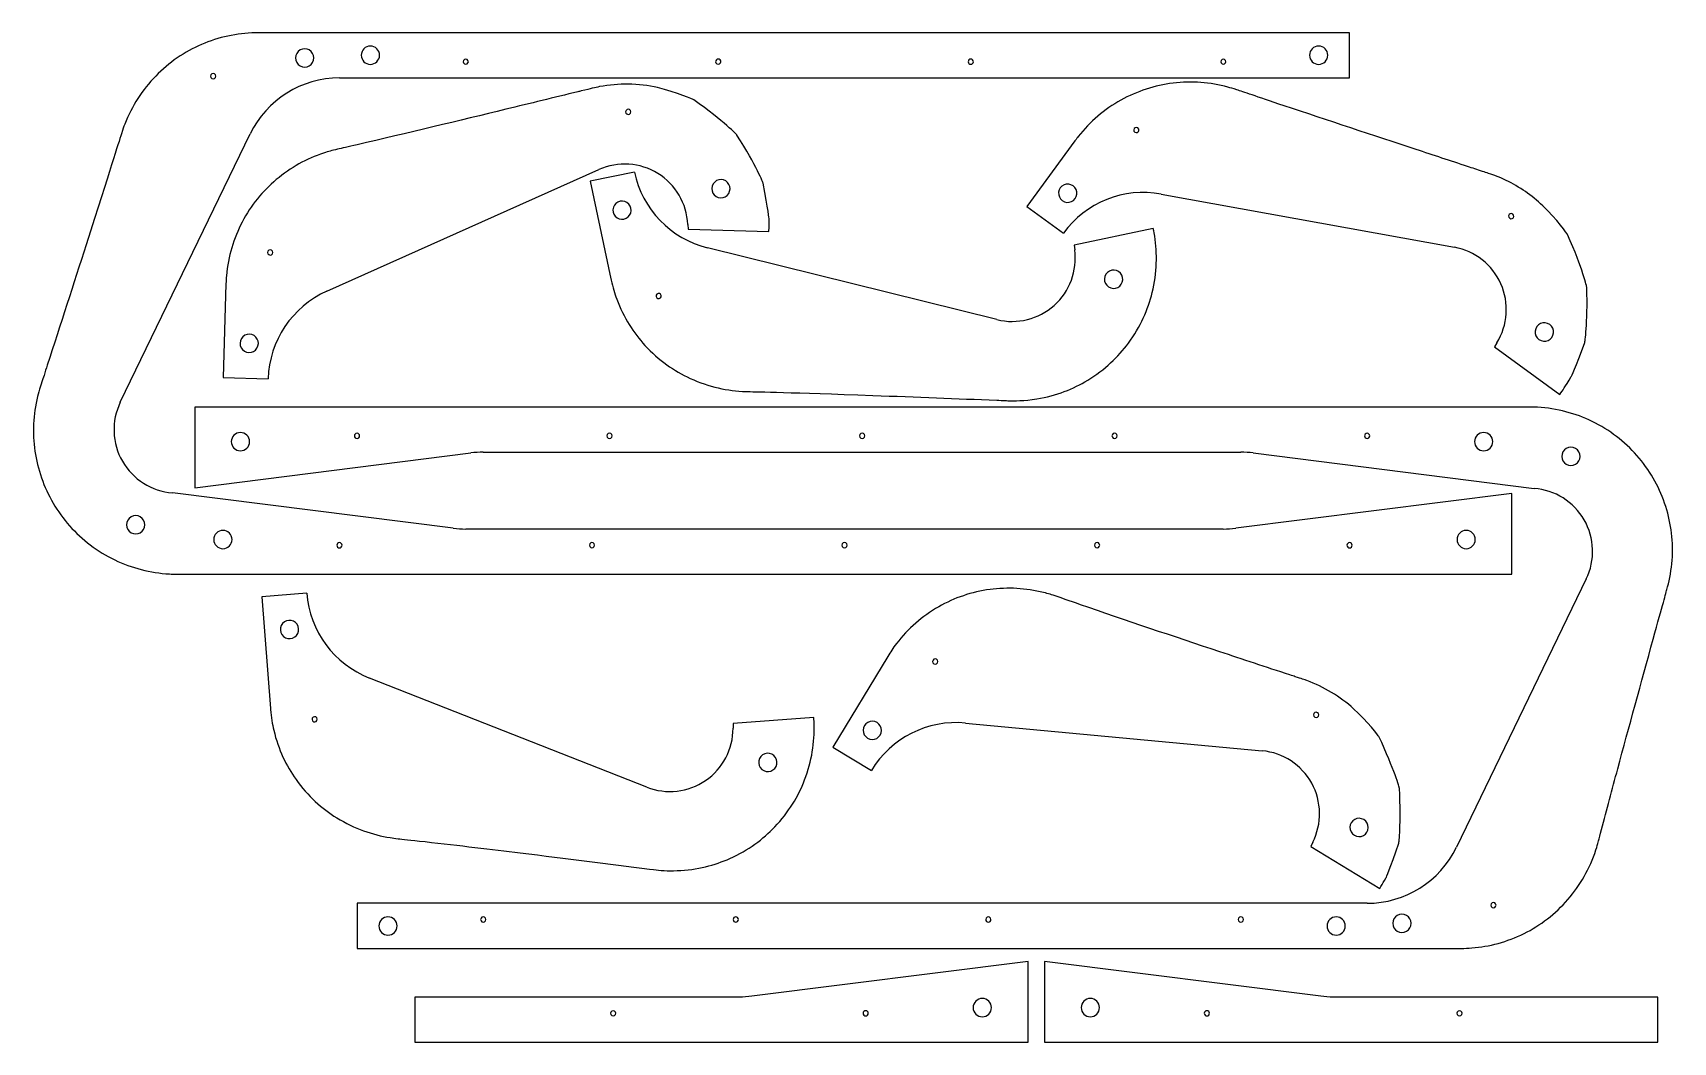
# Model space of a CAD drawing. Header units: millimetres. Extents: x 0.2 to 36, y 1.6 to 23.6.
import ezdxf

# ---------------------------------------------------------------- set-up
doc = ezdxf.new("R2010")
doc.units = ezdxf.units.MM
doc.layers.add('Layer_1', color=7, linetype='CONTINUOUS')

msp = doc.modelspace()

# ---------------------------------------------------------------- linework, layer by layer
at = {"layer": 'Layer_1', "color": 7}
for points in [[(6.874203, 22.613313), (28.921467, 22.613313), (28.921467, 23.597562), (5.09733, 23.597562)], [(2.090667, 15.536645), (4.925247, 21.391533)], [(22.927246, 21.241774), (21.879618, 19.80659), (22.674598, 19.226285)], [(6.598943, 17.960631), (12.537944, 20.614479)], [(13.312271, 20.560475), (12.349208, 20.35735), (12.798718, 18.226111)], [(24.81052, 20.080112), (31.210771, 18.917619)], [(14.476741, 19.416905), (14.486612, 19.31395)], [(14.486612, 19.31395), (16.248284, 19.259944)], [(24.637253, 19.327787), (22.912692, 18.964052), (22.921127, 18.860969)], [(21.22382, 17.340349), (14.909969, 18.905614)], [(4.396872, 18.123599), (4.334229, 16.080185), (5.318017, 16.050026)], [(32.134925, 16.834579), (32.084947, 16.744029)], [(32.084947, 16.744029), (33.508521, 15.704876)], [(3.713866, 15.432077), (3.713866, 13.669579), (9.741838, 14.430724)], [(32.847788, 15.432077), (3.713866, 15.432077)], [(10.013119, 14.447807), (26.548536, 14.447807)], [(26.819816, 14.430724), (32.950392, 13.656558)], [(9.358846, 12.787898), (3.22827, 13.562064)], [(32.464796, 11.786545), (32.464796, 13.549043), (26.436824, 12.787898)], [(26.165543, 12.770815), (9.630126, 12.770815)], [(3.330874, 11.786545), (32.464796, 11.786545)], [(34.087995, 11.681977), (31.253415, 5.827089)], [(6.161964, 11.369155), (5.180579, 11.29408), (5.367124, 8.855575)], [(18.839979, 9.99044), (17.642936, 8.012597), (18.484976, 7.502972)], [(13.582911, 7.139328), (7.528848, 9.519065)], [(17.227497, 8.661972), (15.470129, 8.527534), (15.464972, 8.424235)], [(20.53936, 8.53772), (27.016002, 7.9312)], [(28.116259, 5.935563), (28.074272, 5.841041)], [(28.074272, 5.841041), (29.582117, 4.928454)], [(13.642381, 5.35136), (13.731632, 5.34001)], [(29.304459, 4.605309), (7.257195, 4.605309), (7.257195, 3.62106), (31.348832, 3.62106)], [(8.517322, 2.558367), (8.517322, 1.574116), (21.903132, 1.574116), (21.903132, 3.336632), (15.875212, 2.575428)], [(28.29219, 2.575428), (22.264271, 3.336632), (22.264271, 1.574116), (35.650081, 1.574116)], [(15.603927, 2.558367), (8.517322, 2.558367)], [(35.650081, 1.574116), (35.650081, 2.558367), (28.563475, 2.558367)]]:
    msp.add_lwpolyline(points, dxfattribs=at)
for points in [[(6.314852, 23.050247)], [(7.749231, 23.108793)], [(9.687215, 22.967646)], [(15.199019, 22.967646)], [(20.710824, 22.967646)], [(26.222628, 22.967646)], [(28.44506, 23.108793)], [(4.175411, 22.653296)], [(13.1791, 21.931964)], [(24.300803, 21.521898)], [(15.205903, 20.395465)], [(22.886497, 20.257655)], [(13.000178, 19.922992)], [(32.48378, 19.643083)], [(5.364246, 18.862898)], [(23.729119, 18.416325)], [(13.830112, 17.911522)], [(33.289226, 17.230613)], [(4.910641, 17.020938)], [(7.200133, 14.802144)], [(12.711936, 14.802144)], [(18.223741, 14.802144)], [(23.735545, 14.802144)], [(29.247349, 14.802144)], [(4.513567, 14.677395)], [(31.649466, 14.677395)], [(33.552212, 14.355391)], [(2.62645, 12.86323)], [(4.529196, 12.541226)], [(31.665095, 12.541226)], [(6.931313, 12.416478)], [(12.443117, 12.416478)], [(17.954921, 12.416478)], [(23.466726, 12.416478)], [(28.978529, 12.416478)], [(5.768967, 10.778105)], [(19.90727, 9.930211)], [(6.327953, 8.675168)], [(28.221747, 8.763688)], [(18.607192, 8.548769)], [(16.207677, 7.877471)], [(29.232132, 6.429615)], [(32.003251, 4.565326)], [(7.733602, 4.109829)], [(9.956034, 4.250976)], [(15.467838, 4.250976)], [(20.979643, 4.250976)], [(26.491447, 4.250976)], [(28.429431, 4.109829)], [(29.86381, 4.168375)], [(12.905111, 2.204037)], [(18.416915, 2.204037)], [(21.103481, 2.328785)], [(23.462543, 2.328785)], [(25.86466, 2.204037)], [(31.376464, 2.204037)]]:
    msp.add_lwpolyline(points, close=True, dxfattribs=at)
for points in [[(3.863177, 23.343286), (3.492136, 23.183359), (3.151449, 22.950704), (2.862826, 22.653664)], [(5.033477, 23.596915), (4.635495, 23.588801), (4.237832, 23.504771), (3.863177, 23.343286)], [(5.09733, 23.597566), (5.062254, 23.597566), (5.048481, 23.597222), (5.033477, 23.596915)], [(7.54992, 23.307922), (7.439915, 23.307922), (7.35071, 23.218798), (7.35061, 23.108793)], [(7.749231, 23.108793), (7.74913, 23.218798), (7.659925, 23.307922), (7.54992, 23.307922)], [(28.24575, 23.307922), (28.135745, 23.307922), (28.04654, 23.218798), (28.046439, 23.108793)], [(28.44506, 23.108793), (28.44496, 23.218798), (28.355755, 23.307922), (28.24575, 23.307922)], [(6.015886, 23.222855), (5.954219, 23.187252), (5.91623, 23.121454), (5.91623, 23.050247)], [(5.91623, 23.050247), (5.91623, 22.97904), (5.954219, 22.913242), (6.015886, 22.877638)], [(6.215197, 23.222855), (6.15353, 23.258459), (6.077553, 23.258459), (6.015886, 23.222855)], [(6.314852, 23.050247), (6.314852, 23.121454), (6.276864, 23.187252), (6.215197, 23.222855)], [(6.215197, 22.877638), (6.276864, 22.913242), (6.314852, 22.97904), (6.314852, 23.050247)], [(7.35061, 23.108793), (7.35071, 22.998788), (7.439915, 22.909664), (7.54992, 22.909664)], [(7.54992, 22.909664), (7.659925, 22.909664), (7.74913, 22.998788), (7.749231, 23.108793)], [(9.601585, 23.017084), (9.583923, 23.006887), (9.573042, 22.988041), (9.573042, 22.967646)], [(9.573042, 22.967646), (9.573042, 22.947251), (9.583923, 22.928405), (9.601585, 22.918207)], [(9.658672, 23.017084), (9.641009, 23.027282), (9.619248, 23.027282), (9.601585, 23.017084)], [(9.601585, 22.918207), (9.619248, 22.90801), (9.641009, 22.90801), (9.658672, 22.918207)], [(9.687215, 22.967646), (9.687215, 22.988041), (9.676335, 23.006887), (9.658672, 23.017084)], [(9.658672, 22.918207), (9.676335, 22.928405), (9.687215, 22.947251), (9.687215, 22.967646)], [(15.141933, 23.024732), (15.110405, 23.024732), (15.084846, 22.999174), (15.084846, 22.967646)], [(15.084846, 22.967646), (15.084846, 22.947251), (15.095727, 22.928405), (15.11339, 22.918207)], [(15.11339, 22.918207), (15.131052, 22.90801), (15.152814, 22.90801), (15.170476, 22.918207)], [(15.199019, 22.967646), (15.199019, 22.999174), (15.173461, 23.024732), (15.141933, 23.024732)], [(15.170476, 22.918207), (15.188139, 22.928405), (15.199019, 22.947251), (15.199019, 22.967646)], [(20.653737, 23.024732), (20.622209, 23.024732), (20.59665, 22.999174), (20.59665, 22.967646)], [(20.59665, 22.967646), (20.59665, 22.936118), (20.622209, 22.910559), (20.653737, 22.910559)], [(20.710824, 22.967646), (20.710824, 22.999174), (20.685265, 23.024732), (20.653737, 23.024732)], [(20.653737, 22.910559), (20.685265, 22.910559), (20.710824, 22.936118), (20.710824, 22.967646)], [(26.136998, 23.017084), (26.119335, 23.006887), (26.108455, 22.988041), (26.108455, 22.967646)], [(26.108455, 22.967646), (26.108455, 22.947251), (26.119335, 22.928405), (26.136998, 22.918207)], [(26.194084, 23.017084), (26.176422, 23.027282), (26.154661, 23.027282), (26.136998, 23.017084)], [(26.136998, 22.918207), (26.154661, 22.90801), (26.176422, 22.90801), (26.194084, 22.918207)], [(26.222628, 22.967646), (26.222628, 22.988041), (26.211747, 23.006887), (26.194084, 23.017084)], [(26.194084, 22.918207), (26.211747, 22.928405), (26.222628, 22.947251), (26.222628, 22.967646)], [(28.046439, 23.108793), (28.04654, 22.998788), (28.135745, 22.909664), (28.24575, 22.909664)], [(28.24575, 22.909664), (28.355755, 22.909664), (28.44496, 22.998788), (28.44506, 23.108793)], [(2.862826, 22.653664), (2.573099, 22.35549), (2.342257, 21.998905), (2.187218, 21.601869)], [(4.089781, 22.702735), (4.072118, 22.692537), (4.061238, 22.673691), (4.061238, 22.653296)], [(4.061238, 22.653296), (4.061238, 22.632901), (4.072118, 22.614055), (4.089781, 22.603857)], [(4.146868, 22.702735), (4.129205, 22.712932), (4.107444, 22.712932), (4.089781, 22.702735)], [(4.089781, 22.603857), (4.107444, 22.59366), (4.129205, 22.59366), (4.146868, 22.603857)], [(4.175411, 22.653296), (4.175411, 22.673691), (4.164531, 22.692537), (4.146868, 22.702735)], [(4.146868, 22.603857), (4.164531, 22.614055), (4.175411, 22.632901), (4.175411, 22.653296)], [(6.874227, 22.613316), (6.044082, 22.613316), (5.28701, 22.138713), (4.92527, 21.391529)], [(6.015886, 22.877638), (6.077553, 22.842035), (6.15353, 22.842035), (6.215197, 22.877638)], [(12.076142, 22.311216), (11.557845, 22.184654), (11.042326, 22.058932), (10.504039, 21.928379)], [(12.151944, 22.329727), (12.126668, 22.323554), (12.101401, 22.317384), (12.076142, 22.311216)], [(12.387809, 22.387338), (12.337102, 22.374951), (12.265804, 22.357533), (12.151944, 22.329727)], [(12.551458, 22.422736), (12.493659, 22.411833), (12.463543, 22.405839), (12.387809, 22.387338)], [(13.177405, 22.476846), (12.973207, 22.479739), (12.763593, 22.462749), (12.551458, 22.422736)], [(13.819184, 22.40092), (13.608456, 22.44837), (13.393394, 22.473787), (13.177405, 22.476846)], [(14.608422, 22.135452), (14.608422, 22.135452), (14.231461, 22.308087), (13.819184, 22.40092)], [(25.068023, 22.498085), (24.671853, 22.449983), (24.283856, 22.325951), (23.926658, 22.126781)], [(26.264092, 22.413207), (25.879063, 22.516142), (25.473438, 22.547308), (25.068023, 22.498085)], [(26.463447, 22.352884), (26.371236, 22.384097), (26.329289, 22.395777), (26.264092, 22.413207)], [(27.494689, 22.006069), (26.860985, 22.218047), (26.603451, 22.305495), (26.463447, 22.352884)], [(10.504039, 21.928379), (9.511354, 21.68762), (8.334412, 21.40443), (7.263424, 21.156911)], [(13.12881, 21.904949), (13.118076, 21.887607), (13.117409, 21.865856), (13.127061, 21.847889)], [(13.127061, 21.847889), (13.136712, 21.829922), (13.155216, 21.818469), (13.175602, 21.817844)], [(13.1791, 21.931964), (13.158715, 21.932589), (13.139544, 21.922291), (13.12881, 21.904949)], [(13.175602, 21.817844), (13.195987, 21.817219), (13.215158, 21.827517), (13.225892, 21.844859)], [(13.227641, 21.901919), (13.21799, 21.919886), (13.199486, 21.931339), (13.1791, 21.931964)], [(13.225892, 21.844859), (13.236626, 21.862201), (13.237293, 21.883952), (13.227641, 21.901919)], [(15.550778, 21.366558), (15.550778, 21.366558), (15.273324, 21.664495), (14.608422, 22.135452)], [(23.926658, 22.126781), (23.572479, 21.929293), (23.2561, 21.661976), (22.998571, 21.335726)], [(30.372564, 21.051613), (29.462621, 21.35168), (28.437885, 21.690565), (27.494689, 22.006069)], [(2.187218, 21.601869), (2.164432, 21.543514), (2.147359, 21.499628), (2.114974, 21.396466)], [(24.244042, 21.527992), (24.225392, 21.519738), (24.212561, 21.502162), (24.210384, 21.481883)], [(24.300803, 21.521898), (24.284329, 21.533923), (24.262692, 21.536246), (24.244042, 21.527992)], [(24.323906, 21.469695), (24.326083, 21.489974), (24.317276, 21.509873), (24.300803, 21.521898)], [(2.114974, 21.396466), (2.041915, 21.163731), (1.877065, 20.633728), (1.343643, 18.971028)], [(7.263424, 21.156911), (7.05674, 21.109143), (6.927927, 21.079726), (6.832659, 21.058009)], [(16.124572, 20.315149), (16.124572, 20.315149), (15.981243, 20.69001), (15.550778, 21.366558)], [(22.998571, 21.335726), (22.978477, 21.31027), (22.9615, 21.288708), (22.927242, 21.241777)], [(24.210384, 21.481883), (24.208207, 21.461604), (24.217014, 21.441705), (24.233487, 21.42968)], [(24.233487, 21.42968), (24.24996, 21.417655), (24.271597, 21.415332), (24.290248, 21.423586)], [(24.290248, 21.423586), (24.308898, 21.43184), (24.321728, 21.449416), (24.323906, 21.469695)], [(6.52697, 20.972337), (6.160006, 20.849683), (5.808256, 20.658446), (5.495531, 20.395197)], [(6.832659, 21.058009), (6.704979, 21.028905), (6.638485, 21.009609), (6.52697, 20.972337)], [(13.824267, 20.528751), (13.436129, 20.768492), (12.954494, 20.800587), (12.537978, 20.614466)], [(31.497532, 20.681043), (31.122492, 20.804482), (30.752746, 20.926242), (30.372564, 21.051613)], [(13.312264, 20.560497), (13.483585, 19.748221), (14.104213, 19.105391), (14.909968, 18.905637)], [(14.476766, 19.416937), (14.456725, 19.872705), (14.212405, 20.289011), (13.824267, 20.528751)], [(31.819549, 20.575068), (31.711538, 20.61061), (31.60432, 20.645894), (31.497532, 20.681043)], [(31.956803, 20.529905), (31.914184, 20.543928), (31.869232, 20.558719), (31.819549, 20.575068)], [(32.336056, 20.377161), (32.190772, 20.446967), (32.085272, 20.487632), (31.956803, 20.529905)], [(5.495531, 20.395197), (5.197782, 20.144555), (4.941596, 19.833478), (4.750231, 19.469405)], [(15.030321, 20.301145), (14.992845, 20.240598), (14.990517, 20.164656), (15.024214, 20.101927)], [(15.024214, 20.101927), (15.057911, 20.039198), (15.122515, 19.999211), (15.193688, 19.997029)], [(15.205903, 20.395465), (15.134729, 20.397647), (15.067798, 20.361692), (15.030321, 20.301145)], [(15.193688, 19.997029), (15.264862, 19.994847), (15.331793, 20.030802), (15.36927, 20.091349)], [(15.375377, 20.290567), (15.34168, 20.353296), (15.277076, 20.393283), (15.205903, 20.395465)], [(15.36927, 20.091349), (15.406746, 20.151896), (15.409074, 20.227838), (15.375377, 20.290567)], [(16.250768, 19.533252), (16.250768, 19.533252), (16.233867, 19.732674), (16.124572, 20.315149)], [(22.570813, 20.117947), (22.563212, 20.047147), (22.593959, 19.977669), (22.651473, 19.935686)], [(22.688325, 20.278931), (22.62321, 20.250114), (22.578414, 20.188747), (22.570813, 20.117947)], [(24.81051, 20.080091), (23.993728, 20.228445), (23.164027, 19.896777), (22.674582, 19.226268)], [(22.886497, 20.257655), (22.828983, 20.299638), (22.75344, 20.307748), (22.688325, 20.278931)], [(22.849646, 19.91441), (22.914761, 19.943227), (22.959556, 20.004594), (22.967158, 20.075394)], [(22.967158, 20.075394), (22.974759, 20.146194), (22.944011, 20.215672), (22.886497, 20.257655)], [(33.136418, 19.825636), (32.899917, 20.049966), (32.629889, 20.235978), (32.336056, 20.377161)], [(12.851851, 19.789859), (12.82974, 19.722172), (12.84542, 19.64783), (12.892984, 19.594838)], [(13.000178, 19.922992), (12.930504, 19.908296), (12.873962, 19.857546), (12.851851, 19.789859)], [(13.189638, 19.861103), (13.142074, 19.914095), (13.069852, 19.937687), (13.000178, 19.922992)], [(13.23077, 19.666082), (13.252881, 19.733769), (13.237201, 19.808111), (13.189638, 19.861103)], [(22.651473, 19.935686), (22.708987, 19.893703), (22.78453, 19.885593), (22.849646, 19.91441)], [(33.679475, 19.194838), (33.679475, 19.194838), (33.440359, 19.537338), (33.136418, 19.825636)], [(4.750231, 19.469405), (4.564177, 19.115437), (4.443643, 18.718871), (4.407084, 18.297711)], [(12.892984, 19.594838), (12.940548, 19.541846), (13.012769, 19.518254), (13.082444, 19.532949)], [(13.082444, 19.532949), (13.152118, 19.547645), (13.20866, 19.598395), (13.23077, 19.666082)], [(16.24827, 19.259894), (16.249514, 19.30047), (16.249592, 19.319001), (16.250768, 19.533252)], [(32.393361, 19.603067), (32.391184, 19.582789), (32.399991, 19.562889), (32.416464, 19.550864)], [(32.427019, 19.649177), (32.408369, 19.640923), (32.395538, 19.623346), (32.393361, 19.603067)], [(32.416464, 19.550864), (32.432937, 19.538839), (32.454574, 19.536516), (32.473225, 19.54477)], [(32.48378, 19.643083), (32.467306, 19.655108), (32.445669, 19.657431), (32.427019, 19.649177)], [(32.473225, 19.54477), (32.491875, 19.553024), (32.504705, 19.570601), (32.506883, 19.590879)], [(32.506883, 19.590879), (32.50906, 19.611158), (32.500253, 19.631058), (32.48378, 19.643083)], [(24.613392, 17.930697), (24.721112, 18.365919), (24.726347, 18.781301), (24.668081, 19.158789)], [(24.668081, 19.158789), (24.660057, 19.210777), (24.653707, 19.249718), (24.637231, 19.327834)], [(34.0998, 18.044428), (34.0998, 18.044428), (34.011271, 18.444856), (33.679475, 19.194838)], [(1.343643, 18.971028), (1.069471, 18.116423), (0.7853, 17.235955), (0.497275, 16.344725)], [(5.313956, 18.835883), (5.303222, 18.818541), (5.302555, 18.79679), (5.312207, 18.778823)], [(5.312207, 18.778823), (5.321859, 18.760856), (5.340362, 18.749403), (5.360748, 18.748778)], [(5.364246, 18.862898), (5.343861, 18.863523), (5.32469, 18.853225), (5.313956, 18.835883)], [(5.360748, 18.748778), (5.381134, 18.748153), (5.400304, 18.758451), (5.411038, 18.775793)], [(5.412787, 18.832853), (5.403136, 18.85082), (5.384632, 18.862273), (5.364246, 18.862898)], [(5.411038, 18.775793), (5.421772, 18.793135), (5.422439, 18.814886), (5.412787, 18.832853)], [(22.474885, 17.651507), (22.814679, 17.95592), (22.98178, 18.408779), (22.921157, 18.860943)], [(32.224089, 18.120649), (32.039073, 18.537656), (31.659657, 18.836061), (31.210792, 18.917589)], [(4.407084, 18.297711), (4.402402, 18.243784), (4.399173, 18.198788), (4.396867, 18.123584)], [(23.580792, 18.283192), (23.558681, 18.215505), (23.574361, 18.141163), (23.621925, 18.088171)], [(23.729119, 18.416325), (23.659444, 18.401629), (23.602903, 18.350879), (23.580792, 18.283192)], [(23.918578, 18.354436), (23.871015, 18.407428), (23.798793, 18.43102), (23.729119, 18.416325)], [(23.959711, 18.159415), (23.981822, 18.227102), (23.966142, 18.301444), (23.918578, 18.354436)], [(6.598947, 17.960608), (5.841029, 17.621932), (5.34345, 16.879757), (5.318013, 16.050002)], [(12.798708, 18.226132), (12.800566, 18.217326), (12.802451, 18.208592), (12.804354, 18.199924)], [(12.804354, 18.199924), (12.838095, 18.046496), (12.879879, 17.910555), (12.92526, 17.788035)], [(13.830112, 17.911522), (13.810156, 17.907313), (13.793961, 17.892777), (13.787628, 17.87339)], [(13.884377, 17.893795), (13.870754, 17.908973), (13.850068, 17.915731), (13.830112, 17.911522)], [(23.621925, 18.088171), (23.669488, 18.035179), (23.74171, 18.011587), (23.811384, 18.026282)], [(23.811384, 18.026282), (23.881059, 18.040978), (23.937601, 18.091728), (23.959711, 18.159415)], [(24.09276, 16.825564), (24.358188, 17.183448), (24.522197, 17.562245), (24.613392, 17.930697)], [(32.134964, 16.834592), (32.375733, 17.222092), (32.409104, 17.703641), (32.224089, 18.120649)], [(34.055322, 16.840679), (34.055322, 16.840679), (34.122551, 17.238507), (34.0998, 18.044428)], [(12.92526, 17.788035), (13.076915, 17.378594), (13.296092, 17.045961), (13.541235, 16.778089)], [(13.787628, 17.87339), (13.781295, 17.854002), (13.785786, 17.832709), (13.799409, 17.817531)], [(13.799409, 17.817531), (13.813032, 17.802353), (13.833718, 17.795596), (13.853674, 17.799805)], [(13.853674, 17.799805), (13.873631, 17.804014), (13.889825, 17.81855), (13.896158, 17.837937)], [(13.896158, 17.837937), (13.902491, 17.857324), (13.898, 17.878617), (13.884377, 17.893795)], [(21.223851, 17.340367), (21.666657, 17.230591), (22.135091, 17.347094), (22.474885, 17.651507)], [(33.091054, 17.251889), (33.025939, 17.223072), (32.981143, 17.161705), (32.973542, 17.090905)], [(33.289226, 17.230613), (33.231712, 17.272596), (33.156169, 17.280707), (33.091054, 17.251889)], [(33.369887, 17.048352), (33.377488, 17.119153), (33.346741, 17.18863), (33.289226, 17.230613)], [(4.73506, 16.926618), (4.697584, 16.866071), (4.695256, 16.79013), (4.728953, 16.7274)], [(4.910641, 17.020938), (4.839468, 17.02312), (4.772536, 16.987165), (4.73506, 16.926618)], [(5.080115, 16.91604), (5.046418, 16.978769), (4.981815, 17.018756), (4.910641, 17.020938)], [(5.074008, 16.716822), (5.111485, 16.77737), (5.113813, 16.853311), (5.080115, 16.91604)], [(32.973542, 17.090905), (32.965941, 17.020105), (32.996688, 16.950628), (33.054202, 16.908645)], [(33.054202, 16.908645), (33.111716, 16.866662), (33.187259, 16.858551), (33.252375, 16.887368)], [(33.252375, 16.887368), (33.31749, 16.916185), (33.362285, 16.977552), (33.369887, 17.048352)], [(33.761003, 16.099413), (33.761003, 16.099413), (33.848492, 16.279926), (34.055322, 16.840679)], [(4.728953, 16.7274), (4.76265, 16.664671), (4.827253, 16.624684), (4.898427, 16.622502)], [(4.898427, 16.622502), (4.969601, 16.620321), (5.036532, 16.656275), (5.074008, 16.716822)], [(13.541235, 16.778089), (13.839841, 16.451797), (14.180631, 16.218237), (14.528685, 16.058024)], [(23.20599, 16.018622), (23.580067, 16.244901), (23.870926, 16.526461), (24.09276, 16.825564)], [(0.425463, 16.122538), (0.391122, 16.016298), (0.367262, 15.94249), (0.348568, 15.884662)], [(0.497275, 16.344725), (0.473363, 16.270733), (0.449424, 16.196668), (0.425463, 16.122538)], [(0.348568, 15.884662), (0.318625, 15.792036), (0.304384, 15.739628), (0.284926, 15.659539)], [(14.528685, 16.058024), (14.938134, 15.869551), (15.351017, 15.784981), (15.742146, 15.770818)], [(15.742146, 15.770818), (15.754652, 15.770365), (15.769374, 15.769901), (15.786563, 15.769514)], [(15.786563, 15.769514), (16.021385, 15.764219), (16.716398, 15.751042), (18.515027, 15.685955)], [(22.095844, 15.609791), (22.521492, 15.679429), (22.891696, 15.828506), (23.20599, 16.018622)], [(33.508482, 15.704843), (33.583977, 15.808266), (33.611845, 15.853048), (33.761003, 16.099413)], [(0.284926, 15.659539), (0.238155, 15.467028), (0.209091, 15.268164), (0.199561, 15.065341)], [(2.090679, 15.53661), (1.891883, 15.125993), (1.909205, 14.643601), (2.136939, 14.2483)], [(18.515027, 15.685955), (19.486435, 15.650801), (20.340401, 15.616507), (21.219419, 15.581004)], [(21.219419, 15.581004), (21.283794, 15.578403), (21.348302, 15.575795), (21.413002, 15.573177)], [(21.413002, 15.573177), (21.427672, 15.572584), (21.443851, 15.571929), (21.461468, 15.571216)], [(21.461468, 15.571216), (21.597316, 15.56572), (21.818962, 15.564492), (22.095844, 15.609791)], [(33.02413, 15.427109), (32.970585, 15.43012), (32.943198, 15.432064), (32.847738, 15.432064)], [(34.215275, 15.118079), (33.852822, 15.294021), (33.449379, 15.403195), (33.02413, 15.427109)], [(0.199561, 15.065341), (0.180968, 14.669645), (0.237263, 14.269012), (0.371074, 13.885717)], [(35.190896, 14.376782), (34.925458, 14.677606), (34.596798, 14.932881), (34.215275, 15.118079)], [(4.712878, 14.876524), (4.602873, 14.876524), (4.513668, 14.7874), (4.513567, 14.677395)], [(4.912188, 14.677395), (4.912088, 14.7874), (4.822883, 14.876524), (4.712878, 14.876524)], [(7.257219, 14.859097), (7.225743, 14.859097), (7.200206, 14.83362), (7.200133, 14.802144)], [(7.200133, 14.802144), (7.200206, 14.770668), (7.225743, 14.745191), (7.257219, 14.745191)], [(7.314305, 14.802144), (7.314232, 14.83362), (7.288695, 14.859097), (7.257219, 14.859097)], [(7.257219, 14.745191), (7.288695, 14.745191), (7.314232, 14.770668), (7.314305, 14.802144)], [(12.74048, 14.851582), (12.722817, 14.841385), (12.711936, 14.822539), (12.711936, 14.802144)], [(12.711936, 14.802144), (12.711936, 14.781749), (12.722817, 14.762903), (12.74048, 14.752706)], [(12.797566, 14.851582), (12.779904, 14.86178), (12.758142, 14.86178), (12.74048, 14.851582)], [(12.74048, 14.752706), (12.758142, 14.742508), (12.779904, 14.742508), (12.797566, 14.752706)], [(12.826109, 14.802144), (12.826109, 14.822539), (12.815229, 14.841385), (12.797566, 14.851582)], [(12.797566, 14.752706), (12.815229, 14.762903), (12.826109, 14.781749), (12.826109, 14.802144)], [(18.252284, 14.851582), (18.234621, 14.841385), (18.223741, 14.822539), (18.223741, 14.802144)], [(18.223741, 14.802144), (18.223741, 14.781749), (18.234621, 14.762903), (18.252284, 14.752706)], [(18.30937, 14.851582), (18.291708, 14.86178), (18.269946, 14.86178), (18.252284, 14.851582)], [(18.252284, 14.752706), (18.269946, 14.742508), (18.291708, 14.742508), (18.30937, 14.752706)], [(18.337914, 14.802144), (18.337914, 14.822539), (18.327033, 14.841385), (18.30937, 14.851582)], [(18.30937, 14.752706), (18.327033, 14.762903), (18.337914, 14.781749), (18.337914, 14.802144)], [(23.764088, 14.851582), (23.746425, 14.841385), (23.735545, 14.822539), (23.735545, 14.802144)], [(23.735545, 14.802144), (23.735545, 14.781749), (23.746425, 14.762903), (23.764088, 14.752706)], [(23.821174, 14.851582), (23.803512, 14.86178), (23.781751, 14.86178), (23.764088, 14.851582)], [(23.764088, 14.752706), (23.781751, 14.742508), (23.803512, 14.742508), (23.821174, 14.752706)], [(23.849718, 14.802144), (23.849718, 14.822539), (23.838837, 14.841385), (23.821174, 14.851582)], [(23.821174, 14.752706), (23.838837, 14.762903), (23.849718, 14.781749), (23.849718, 14.802144)], [(29.304435, 14.859097), (29.272959, 14.859097), (29.247422, 14.83362), (29.247349, 14.802144)], [(29.247349, 14.802144), (29.247422, 14.770668), (29.272959, 14.745191), (29.304435, 14.745191)], [(29.361522, 14.802144), (29.361448, 14.83362), (29.335911, 14.859097), (29.304435, 14.859097)], [(29.304435, 14.745191), (29.335911, 14.745191), (29.361448, 14.770668), (29.361522, 14.802144)], [(31.848776, 14.876524), (31.738771, 14.876524), (31.649566, 14.7874), (31.649466, 14.677395)], [(32.048087, 14.677395), (32.047986, 14.7874), (31.958781, 14.876524), (31.848776, 14.876524)], [(4.513567, 14.677395), (4.513668, 14.56739), (4.602873, 14.478267), (4.712878, 14.478267)], [(4.712878, 14.478267), (4.822883, 14.478267), (4.912088, 14.56739), (4.912188, 14.677395)], [(10.013121, 14.447813), (9.922424, 14.447814), (9.831817, 14.442115), (9.741835, 14.430753)], [(26.819819, 14.430753), (26.729837, 14.442115), (26.63923, 14.447814), (26.548533, 14.447813)], [(31.649466, 14.677395), (31.649566, 14.56739), (31.738771, 14.478267), (31.848776, 14.478267)], [(31.848776, 14.478267), (31.958781, 14.478267), (32.047986, 14.56739), (32.048087, 14.677395)], [(33.651868, 14.528), (33.590201, 14.492397), (33.552212, 14.426599), (33.552212, 14.355391)], [(33.552212, 14.355391), (33.552212, 14.284184), (33.590201, 14.218386), (33.651868, 14.182783)], [(33.851179, 14.528), (33.789512, 14.563604), (33.713535, 14.563604), (33.651868, 14.528)], [(33.950835, 14.355391), (33.950835, 14.426599), (33.912846, 14.492397), (33.851179, 14.528)], [(33.851179, 14.182783), (33.912846, 14.218386), (33.950835, 14.284184), (33.950835, 14.355391)], [(35.797183, 13.338471), (35.668135, 13.71028), (35.466134, 14.064849), (35.190896, 14.376782)], [(2.136939, 14.2483), (2.364674, 13.852999), (2.773298, 13.596037), (3.228238, 13.56204)], [(33.651868, 14.182783), (33.713535, 14.147179), (33.789512, 14.147179), (33.851179, 14.182783)], [(0.371074, 13.885717), (0.503778, 13.505594), (0.7103, 13.149809), (0.984082, 12.841055)], [(34.041723, 12.970322), (33.813988, 13.365623), (33.405364, 13.622585), (32.950424, 13.656582)], [(35.965897, 12.165398), (35.984517, 12.552805), (35.931592, 12.951222), (35.797183, 13.338471)], [(2.327483, 13.035839), (2.265816, 13.000235), (2.227827, 12.934437), (2.227827, 12.86323)], [(2.526794, 13.035839), (2.465127, 13.071442), (2.38915, 13.071442), (2.327483, 13.035839)], [(2.62645, 12.86323), (2.62645, 12.934437), (2.588461, 13.000235), (2.526794, 13.035839)], [(34.087983, 11.682011), (34.286779, 12.092629), (34.269457, 12.575021), (34.041723, 12.970322)], [(0.984082, 12.841055), (1.256349, 12.534011), (1.589853, 12.279603), (1.968843, 12.097153)], [(2.227827, 12.86323), (2.227827, 12.792023), (2.265816, 12.726225), (2.327483, 12.690622)], [(2.327483, 12.690622), (2.38915, 12.655018), (2.465127, 12.655018), (2.526794, 12.690622)], [(2.526794, 12.690622), (2.588461, 12.726225), (2.62645, 12.792023), (2.62645, 12.86323)], [(4.329886, 12.740355), (4.219881, 12.740355), (4.130676, 12.651232), (4.130575, 12.541226)], [(4.130575, 12.541226), (4.130676, 12.431221), (4.219881, 12.342098), (4.329886, 12.342098)], [(4.529196, 12.541226), (4.529096, 12.651232), (4.439891, 12.740355), (4.329886, 12.740355)], [(4.329886, 12.342098), (4.439891, 12.342098), (4.529096, 12.431221), (4.529196, 12.541226)], [(9.358843, 12.787869), (9.448825, 12.776506), (9.539432, 12.770808), (9.630129, 12.770808)], [(26.165541, 12.770808), (26.256238, 12.770808), (26.346845, 12.776506), (26.436827, 12.787869)], [(31.465784, 12.740355), (31.355779, 12.740355), (31.266574, 12.651232), (31.266474, 12.541226)], [(31.266474, 12.541226), (31.266574, 12.431221), (31.355779, 12.342098), (31.465784, 12.342098)], [(31.665095, 12.541226), (31.664994, 12.651232), (31.575789, 12.740355), (31.465784, 12.740355)], [(31.465784, 12.342098), (31.575789, 12.342098), (31.664994, 12.431221), (31.665095, 12.541226)], [(6.874227, 12.473431), (6.842751, 12.473431), (6.817214, 12.447953), (6.81714, 12.416478)], [(6.81714, 12.416478), (6.817214, 12.385002), (6.842751, 12.359525), (6.874227, 12.359525)], [(6.931313, 12.416478), (6.93124, 12.447953), (6.905703, 12.473431), (6.874227, 12.473431)], [(6.874227, 12.359525), (6.905703, 12.359525), (6.93124, 12.385002), (6.931313, 12.416478)], [(12.357488, 12.465916), (12.339825, 12.455719), (12.328944, 12.436873), (12.328944, 12.416478)], [(12.328944, 12.416478), (12.328944, 12.396083), (12.339825, 12.377237), (12.357488, 12.367039)], [(12.414574, 12.465916), (12.396911, 12.476114), (12.37515, 12.476114), (12.357488, 12.465916)], [(12.357488, 12.367039), (12.37515, 12.356842), (12.396911, 12.356842), (12.414574, 12.367039)], [(12.443117, 12.416478), (12.443117, 12.436873), (12.432237, 12.455719), (12.414574, 12.465916)], [(12.414574, 12.367039), (12.432237, 12.377237), (12.443117, 12.396083), (12.443117, 12.416478)], [(17.869292, 12.465916), (17.851629, 12.455719), (17.840748, 12.436873), (17.840748, 12.416478)], [(17.840748, 12.416478), (17.840748, 12.396083), (17.851629, 12.377237), (17.869292, 12.367039)], [(17.926378, 12.465916), (17.908716, 12.476114), (17.886954, 12.476114), (17.869292, 12.465916)], [(17.869292, 12.367039), (17.886954, 12.356842), (17.908716, 12.356842), (17.926378, 12.367039)], [(17.954921, 12.416478), (17.954921, 12.436873), (17.944041, 12.455719), (17.926378, 12.465916)], [(17.926378, 12.367039), (17.944041, 12.377237), (17.954921, 12.396083), (17.954921, 12.416478)], [(23.381096, 12.465916), (23.363433, 12.455719), (23.352553, 12.436873), (23.352553, 12.416478)], [(23.352553, 12.416478), (23.352553, 12.396083), (23.363433, 12.377237), (23.381096, 12.367039)], [(23.438182, 12.465916), (23.42052, 12.476114), (23.398758, 12.476114), (23.381096, 12.465916)], [(23.381096, 12.367039), (23.398758, 12.356842), (23.42052, 12.356842), (23.438182, 12.367039)], [(23.466726, 12.416478), (23.466726, 12.436873), (23.455845, 12.455719), (23.438182, 12.465916)], [(23.438182, 12.367039), (23.455845, 12.377237), (23.466726, 12.396083), (23.466726, 12.416478)], [(28.921443, 12.473431), (28.889967, 12.473431), (28.86443, 12.447953), (28.864357, 12.416478)], [(28.864357, 12.416478), (28.86443, 12.385002), (28.889967, 12.359525), (28.921443, 12.359525)], [(28.978529, 12.416478), (28.978456, 12.447953), (28.952919, 12.473431), (28.921443, 12.473431)], [(28.921443, 12.359525), (28.952919, 12.359525), (28.978456, 12.385002), (28.978529, 12.416478)], [(1.968843, 12.097153), (2.338533, 11.919179), (2.744312, 11.813258), (3.164274, 11.790975)], [(35.880084, 11.572321), (35.92622, 11.761523), (35.956014, 11.95979), (35.965897, 12.165398)], [(3.164274, 11.790975), (3.218158, 11.788116), (3.247344, 11.786558), (3.330924, 11.786558)], [(22.241825, 11.385576), (21.854872, 11.481143), (21.45899, 11.502677), (21.073078, 11.451667)], [(35.769783, 11.168402), (35.814832, 11.331082), (35.839615, 11.420535), (35.85542, 11.47759)], [(35.85542, 11.47759), (35.867845, 11.522443), (35.874024, 11.547467), (35.880084, 11.572321)], [(6.161959, 11.369179), (6.22528, 10.54145), (6.756249, 9.822783), (7.528851, 9.519088)], [(21.073078, 11.451667), (20.674131, 11.398935), (20.294658, 11.269878), (19.95294, 11.07539)], [(22.539225, 11.296778), (22.412127, 11.341444), (22.352055, 11.358351), (22.241825, 11.385576)], [(23.049447, 11.118784), (22.791789, 11.20806), (22.642808, 11.260376), (22.539225, 11.296778)], [(26.086389, 10.093104), (25.100782, 10.420266), (24.01597, 10.783896), (23.049447, 11.118784)], [(35.549023, 10.370427), (35.653293, 10.747805), (35.722647, 10.998184), (35.769783, 11.168402)], [(5.768967, 10.778105), (5.697967, 10.772673), (5.635258, 10.729777), (5.604462, 10.665573)], [(5.948674, 10.691905), (5.908471, 10.750677), (5.839967, 10.783536), (5.768967, 10.778105)], [(19.95294, 11.07539), (19.592099, 10.870018), (19.281383, 10.596376), (19.03415, 10.27452)], [(5.604462, 10.665573), (5.573666, 10.60137), (5.579461, 10.525614), (5.619665, 10.466842)], [(5.619665, 10.466842), (5.659868, 10.40807), (5.728373, 10.375211), (5.799372, 10.380642)], [(5.799372, 10.380642), (5.870372, 10.386074), (5.933081, 10.428971), (5.963877, 10.493174)], [(5.963877, 10.493174), (5.994673, 10.557377), (5.988878, 10.633133), (5.948674, 10.691905)], [(19.03415, 10.27452), (18.950286, 10.165343), (18.899495, 10.088787), (18.839959, 9.990417)], [(27.617737, 9.586873), (27.091818, 9.760249), (26.589633, 9.926058), (26.086389, 10.093104)], [(34.773874, 7.537415), (35.016981, 8.439172), (35.287727, 9.424715), (35.549023, 10.370427)], [(19.820636, 9.882551), (19.820215, 9.86216), (19.830704, 9.843094), (19.848152, 9.832533)], [(19.850195, 9.93139), (19.832325, 9.921559), (19.821057, 9.902942), (19.820636, 9.882551)], [(19.848152, 9.832533), (19.865601, 9.821973), (19.887358, 9.821524), (19.905227, 9.831354)], [(19.90727, 9.930211), (19.889821, 9.940771), (19.868064, 9.941221), (19.850195, 9.93139)], [(19.905227, 9.831354), (19.923097, 9.841185), (19.934365, 9.859802), (19.934786, 9.880193)], [(19.934786, 9.880193), (19.935207, 9.900584), (19.924718, 9.919651), (19.90727, 9.930211)], [(27.735234, 9.548143), (27.70159, 9.559232), (27.662771, 9.572027), (27.617737, 9.586873)], [(27.892277, 9.496386), (27.857352, 9.507895), (27.808597, 9.523962), (27.735234, 9.548143)], [(27.98704, 9.463478), (27.96291, 9.47229), (27.941394, 9.480199), (27.892277, 9.496386)], [(29.009291, 8.848587), (28.711211, 9.117365), (28.364172, 9.325756), (27.98704, 9.463478)], [(5.367116, 8.855613), (5.367736, 8.847514), (5.368382, 8.839475), (5.369055, 8.831495)], [(5.369055, 8.831495), (5.383373, 8.66168), (5.40954, 8.512765), (5.441003, 8.379419)], [(6.280835, 8.642937), (6.272014, 8.624548), (6.273674, 8.60285), (6.285189, 8.586016)], [(6.327953, 8.675168), (6.307617, 8.673613), (6.289656, 8.661326), (6.280835, 8.642937)], [(6.379425, 8.650479), (6.367909, 8.667312), (6.348288, 8.676724), (6.327953, 8.675168)], [(6.336661, 8.561327), (6.356997, 8.562882), (6.374958, 8.575169), (6.383779, 8.593558)], [(6.383779, 8.593558), (6.3926, 8.611947), (6.39094, 8.633645), (6.379425, 8.650479)], [(17.235521, 8.505872), (17.234262, 8.553333), (17.232967, 8.590316), (17.227481, 8.662021)], [(20.539352, 8.537699), (19.712822, 8.615101), (18.914794, 8.213154), (18.484962, 7.502952)], [(28.135114, 8.716028), (28.134692, 8.695637), (28.145182, 8.676571), (28.16263, 8.66601)], [(28.164672, 8.764867), (28.146802, 8.755036), (28.135535, 8.736419), (28.135114, 8.716028)], [(28.16263, 8.66601), (28.180078, 8.65545), (28.201835, 8.655001), (28.219705, 8.664831)], [(28.221747, 8.763688), (28.204299, 8.774248), (28.182542, 8.774698), (28.164672, 8.764867)], [(28.219705, 8.664831), (28.237574, 8.674662), (28.248842, 8.693279), (28.249263, 8.71367)], [(28.249263, 8.71367), (28.249685, 8.734061), (28.239195, 8.753128), (28.221747, 8.763688)], [(29.559303, 8.245757), (29.559303, 8.245757), (29.310606, 8.576891), (29.009291, 8.848587)], [(5.441003, 8.379419), (5.540158, 7.959192), (5.715132, 7.602585), (5.925895, 7.305497)], [(6.285189, 8.586016), (6.296705, 8.569183), (6.316326, 8.559771), (6.336661, 8.561327)], [(14.863977, 7.283737), (15.240757, 7.540961), (15.465802, 7.967996), (15.464999, 8.424205)], [(17.026486, 7.296022), (17.18714, 7.711068), (17.245704, 8.122165), (17.235521, 8.505872)], [(18.304723, 8.382371), (18.303253, 8.311179), (18.339874, 8.24461), (18.400793, 8.207741)], [(18.407923, 8.552885), (18.345533, 8.518563), (18.306194, 8.453563), (18.304723, 8.382371)], [(18.607192, 8.548769), (18.546273, 8.585638), (18.470312, 8.587207), (18.407923, 8.552885)], [(18.600062, 8.203624), (18.662452, 8.237947), (18.701791, 8.302946), (18.703262, 8.374138)], [(18.703262, 8.374138), (18.704732, 8.44533), (18.668111, 8.511899), (18.607192, 8.548769)], [(30.008072, 7.11688), (30.008072, 7.11688), (29.906908, 7.510513), (29.559303, 8.245757)], [(16.207677, 7.877471), (16.136677, 7.87204), (16.073968, 7.829143), (16.043172, 7.76494)], [(16.387385, 7.791272), (16.347181, 7.850044), (16.278677, 7.882903), (16.207677, 7.877471)], [(18.400793, 8.207741), (18.461712, 8.170871), (18.537673, 8.169302), (18.600062, 8.203624)], [(28.094243, 7.224533), (27.873973, 7.624043), (27.470248, 7.888636), (27.016026, 7.931172)], [(16.043172, 7.76494), (16.012376, 7.700736), (16.018171, 7.624981), (16.058375, 7.566209)], [(16.058375, 7.566209), (16.098579, 7.507437), (16.167083, 7.474578), (16.238083, 7.480009)], [(16.238083, 7.480009), (16.309083, 7.485441), (16.371792, 7.528337), (16.402588, 7.592541)], [(16.402588, 7.592541), (16.433384, 7.656744), (16.427588, 7.7325), (16.387385, 7.791272)], [(34.421822, 6.215653), (34.533215, 6.640188), (34.65328, 7.090094), (34.773874, 7.537415)], [(5.925895, 7.305497), (6.184342, 6.941194), (6.493782, 6.669616), (6.814936, 6.470372)], [(13.582944, 7.139342), (14.00753, 6.972445), (14.487197, 7.026512), (14.863977, 7.283737)], [(16.374031, 6.270222), (16.679104, 6.58865), (16.889385, 6.941823), (17.026486, 7.296022)], [(28.116297, 5.935579), (28.322771, 6.34239), (28.314513, 6.825024), (28.094243, 7.224533)], [(29.996888, 5.919459), (29.996888, 5.919459), (30.050596, 6.317224), (30.008072, 7.11688)], [(6.814936, 6.470372), (7.200406, 6.231225), (7.597347, 6.098987), (7.977357, 6.037513)], [(29.232132, 6.429615), (29.171214, 6.466484), (29.095253, 6.468053), (29.032863, 6.433731)], [(15.396926, 5.583412), (15.800841, 5.763141), (16.121222, 6.006346), (16.374031, 6.270222)], [(28.929664, 6.263217), (28.928193, 6.192025), (28.964815, 6.125456), (29.025733, 6.088587)], [(29.032863, 6.433731), (28.970474, 6.399409), (28.931134, 6.334409), (28.929664, 6.263217)], [(29.025733, 6.088587), (29.086652, 6.051717), (29.162613, 6.050148), (29.225003, 6.08447)], [(29.225003, 6.08447), (29.287392, 6.118793), (29.326731, 6.183792), (29.328202, 6.254984)], [(29.328202, 6.254984), (29.329673, 6.326176), (29.293051, 6.392745), (29.232132, 6.429615)], [(34.356498, 5.965786), (34.370892, 6.021056), (34.39061, 6.096703), (34.421822, 6.215653)], [(7.977357, 6.037513), (8.040091, 6.027365), (8.081932, 6.02157), (8.152156, 6.014088)], [(8.152156, 6.014088), (8.249997, 6.003666), (8.402672, 5.987562), (8.743471, 5.949548)], [(8.743471, 5.949548), (9.496249, 5.865582), (10.201064, 5.781085), (10.815534, 5.70603)], [(29.304435, 4.605306), (30.13458, 4.605306), (30.891652, 5.079909), (31.253392, 5.827093)], [(29.720768, 5.168642), (29.720768, 5.168642), (29.802983, 5.351427), (29.996888, 5.919459)], [(33.688003, 4.689328), (33.954127, 4.996864), (34.164631, 5.361879), (34.299024, 5.770498)], [(34.299024, 5.770498), (34.323001, 5.8434), (34.334061, 5.879633), (34.356498, 5.965786)], [(10.815534, 5.70603), (11.849974, 5.579679), (12.734881, 5.466967), (13.642337, 5.351388)], [(14.245837, 5.316894), (14.682838, 5.333098), (15.066736, 5.43649), (15.396926, 5.583412)], [(13.731649, 5.340012), (13.870411, 5.322335), (14.03078, 5.308919), (14.245837, 5.316894)], [(29.582081, 4.928417), (29.603272, 4.96343), (29.611, 4.977085), (29.720768, 5.168642)], [(32.728354, 3.944597), (33.084538, 4.121868), (33.412737, 4.371229), (33.688003, 4.689328)], [(7.932912, 4.308957), (7.822907, 4.308957), (7.733702, 4.219834), (7.733602, 4.109829)], [(8.132223, 4.109829), (8.132122, 4.219834), (8.042917, 4.308957), (7.932912, 4.308957)], [(9.984578, 4.300414), (9.966915, 4.290217), (9.956034, 4.271371), (9.956034, 4.250976)], [(10.041664, 4.300414), (10.024001, 4.310612), (10.00224, 4.310612), (9.984578, 4.300414)], [(10.070207, 4.250976), (10.070207, 4.271371), (10.059327, 4.290217), (10.041664, 4.300414)], [(15.524925, 4.308062), (15.493397, 4.308062), (15.467838, 4.282504), (15.467838, 4.250976)], [(15.582012, 4.250976), (15.582012, 4.282504), (15.556453, 4.308062), (15.524925, 4.308062)], [(21.008186, 4.300414), (20.990523, 4.290217), (20.979643, 4.271371), (20.979643, 4.250976)], [(21.065272, 4.300414), (21.04761, 4.310612), (21.025848, 4.310612), (21.008186, 4.300414)], [(21.093816, 4.250976), (21.093816, 4.271371), (21.082935, 4.290217), (21.065272, 4.300414)], [(26.51999, 4.300414), (26.502327, 4.290217), (26.491447, 4.271371), (26.491447, 4.250976)], [(26.577077, 4.300414), (26.559414, 4.310612), (26.537653, 4.310612), (26.51999, 4.300414)], [(26.60562, 4.250976), (26.60562, 4.271371), (26.594739, 4.290217), (26.577077, 4.300414)], [(28.628742, 4.308957), (28.518737, 4.308957), (28.429532, 4.219834), (28.429431, 4.109829)], [(28.828052, 4.109829), (28.827952, 4.219834), (28.738747, 4.308957), (28.628742, 4.308957)], [(29.963465, 4.340983), (29.901798, 4.30538), (29.86381, 4.239582), (29.86381, 4.168375)], [(30.162776, 4.340983), (30.101109, 4.376587), (30.025132, 4.376587), (29.963465, 4.340983)], [(30.262432, 4.168375), (30.262432, 4.239582), (30.224443, 4.30538), (30.162776, 4.340983)], [(32.031794, 4.614764), (32.014131, 4.604567), (32.003251, 4.585721), (32.003251, 4.565326)], [(32.003251, 4.565326), (32.003251, 4.544931), (32.014131, 4.526085), (32.031794, 4.515887)], [(32.088881, 4.614764), (32.071218, 4.624962), (32.049457, 4.624962), (32.031794, 4.614764)], [(32.031794, 4.515887), (32.049457, 4.505689), (32.071218, 4.505689), (32.088881, 4.515887)], [(32.117424, 4.565326), (32.117424, 4.585721), (32.106544, 4.604567), (32.088881, 4.614764)], [(32.088881, 4.515887), (32.106544, 4.526085), (32.117424, 4.544931), (32.117424, 4.565326)], [(7.733602, 4.109829), (7.733702, 3.999824), (7.822907, 3.9107), (7.932912, 3.9107)], [(7.932912, 3.9107), (8.042917, 3.9107), (8.132122, 3.999824), (8.132223, 4.109829)], [(9.956034, 4.250976), (9.956034, 4.230581), (9.966915, 4.211735), (9.984578, 4.201537)], [(9.984578, 4.201537), (10.00224, 4.19134), (10.024001, 4.19134), (10.041664, 4.201537)], [(10.041664, 4.201537), (10.059327, 4.211735), (10.070207, 4.230581), (10.070207, 4.250976)], [(15.467838, 4.250976), (15.467838, 4.219448), (15.493397, 4.193889), (15.524925, 4.193889)], [(15.524925, 4.193889), (15.556453, 4.193889), (15.582012, 4.219448), (15.582012, 4.250976)], [(20.979643, 4.250976), (20.979643, 4.219448), (21.005201, 4.193889), (21.036729, 4.193889)], [(21.036729, 4.193889), (21.068257, 4.193889), (21.093816, 4.219448), (21.093816, 4.250976)], [(26.491447, 4.250976), (26.491447, 4.230581), (26.502327, 4.211735), (26.51999, 4.201537)], [(26.51999, 4.201537), (26.537653, 4.19134), (26.559414, 4.19134), (26.577077, 4.201537)], [(26.577077, 4.201537), (26.594739, 4.211735), (26.60562, 4.230581), (26.60562, 4.250976)], [(28.429431, 4.109829), (28.429532, 3.999824), (28.518737, 3.9107), (28.628742, 3.9107)], [(28.628742, 3.9107), (28.738747, 3.9107), (28.827952, 3.999824), (28.828052, 4.109829)], [(29.86381, 4.168375), (29.86381, 4.097168), (29.901798, 4.03137), (29.963465, 3.995766)], [(29.963465, 3.995766), (30.025132, 3.960163), (30.101109, 3.960163), (30.162776, 3.995766)], [(30.162776, 3.995766), (30.224443, 4.03137), (30.262432, 4.097168), (30.262432, 4.168375)], [(31.586887, 3.630155), (31.973356, 3.659761), (32.361597, 3.762065), (32.728354, 3.944597)], [(31.348816, 3.621055), (31.453276, 3.621055), (31.503134, 3.623739), (31.586887, 3.630155)], [(15.875212, 2.575428), (15.78523, 2.564065), (15.694623, 2.558367), (15.603927, 2.558367)], [(20.90417, 2.527914), (20.794165, 2.527914), (20.70496, 2.43879), (20.704859, 2.328785)], [(21.103481, 2.328785), (21.10338, 2.43879), (21.014175, 2.527914), (20.90417, 2.527914)], [(23.263232, 2.527914), (23.153227, 2.527914), (23.064022, 2.43879), (23.063922, 2.328785)], [(23.462543, 2.328785), (23.462443, 2.43879), (23.373238, 2.527914), (23.263232, 2.527914)], [(28.563475, 2.558367), (28.472779, 2.558367), (28.382172, 2.564065), (28.29219, 2.575428)], [(12.819481, 2.253475), (12.801819, 2.243277), (12.790938, 2.224432), (12.790938, 2.204037)], [(12.790938, 2.204037), (12.790938, 2.183641), (12.801819, 2.164796), (12.819481, 2.154598)], [(12.876568, 2.253475), (12.858905, 2.263672), (12.837144, 2.263672), (12.819481, 2.253475)], [(12.819481, 2.154598), (12.837144, 2.144401), (12.858905, 2.144401), (12.876568, 2.154598)], [(12.905111, 2.204037), (12.905111, 2.224432), (12.894231, 2.243277), (12.876568, 2.253475)], [(12.876568, 2.154598), (12.894231, 2.164796), (12.905111, 2.183641), (12.905111, 2.204037)], [(18.359829, 2.26099), (18.328353, 2.26099), (18.302816, 2.235512), (18.302742, 2.204037)], [(18.302742, 2.204037), (18.302816, 2.172561), (18.328353, 2.147084), (18.359829, 2.147084)], [(18.416915, 2.204037), (18.416842, 2.235512), (18.391305, 2.26099), (18.359829, 2.26099)], [(18.359829, 2.147084), (18.391305, 2.147084), (18.416842, 2.172561), (18.416915, 2.204037)], [(20.704859, 2.328785), (20.70496, 2.21878), (20.794165, 2.129657), (20.90417, 2.129657)], [(20.90417, 2.129657), (21.014175, 2.129657), (21.10338, 2.21878), (21.103481, 2.328785)], [(23.063922, 2.328785), (23.064022, 2.21878), (23.153227, 2.129657), (23.263232, 2.129657)], [(23.263232, 2.129657), (23.373238, 2.129657), (23.462443, 2.21878), (23.462543, 2.328785)], [(25.807574, 2.26099), (25.776098, 2.26099), (25.750561, 2.235512), (25.750487, 2.204037)], [(25.750487, 2.204037), (25.750561, 2.172561), (25.776098, 2.147084), (25.807574, 2.147084)], [(25.86466, 2.204037), (25.864586, 2.235512), (25.839049, 2.26099), (25.807574, 2.26099)], [(25.807574, 2.147084), (25.839049, 2.147084), (25.864586, 2.172561), (25.86466, 2.204037)], [(31.290834, 2.253475), (31.273172, 2.243277), (31.262291, 2.224432), (31.262291, 2.204037)], [(31.262291, 2.204037), (31.262291, 2.183641), (31.273172, 2.164796), (31.290834, 2.154598)], [(31.347921, 2.253475), (31.330258, 2.263672), (31.308497, 2.263672), (31.290834, 2.253475)], [(31.290834, 2.154598), (31.308497, 2.144401), (31.330258, 2.144401), (31.347921, 2.154598)], [(31.376464, 2.204037), (31.376464, 2.224432), (31.365583, 2.243277), (31.347921, 2.253475)], [(31.347921, 2.154598), (31.365583, 2.164796), (31.376464, 2.183641), (31.376464, 2.204037)]]:
    msp.add_open_spline(points, degree=3, dxfattribs=at)

doc.saveas('drawing.dxf')
